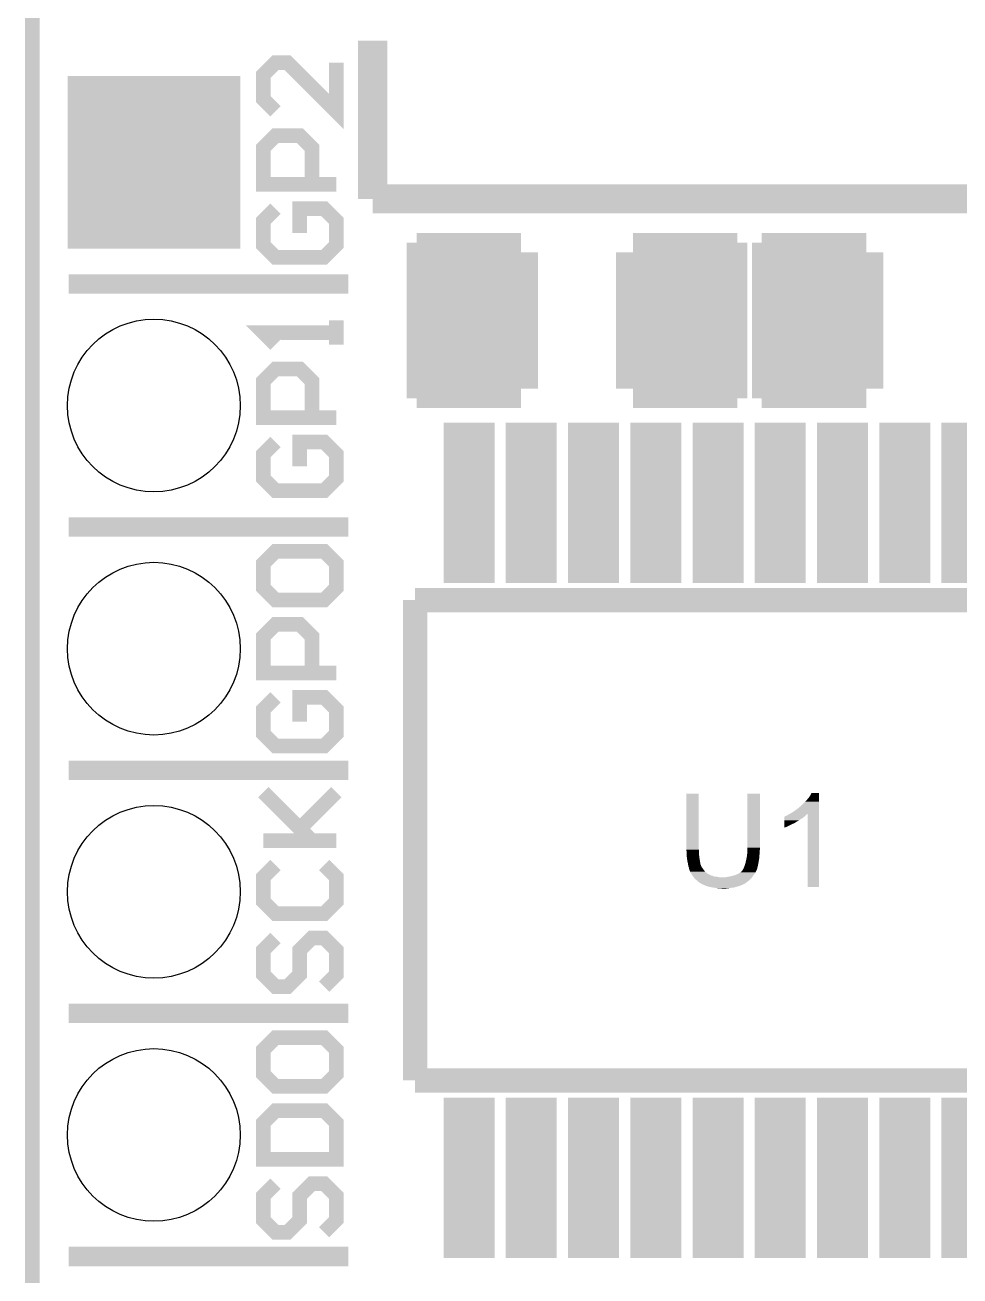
# Model space of a CAD drawing. Extents: x -1.3 to 24.2, y -3.9 to 32.8.
# Drawn here: x -1.35 to 8.42, y 6.15 to 19.22 of the extents above; entities that cross this region are included whole.
import ezdxf

# ---------------------------------------------------------------- set-up
doc = ezdxf.new("R2010")
doc.units = 0
doc.layers.get('0').update_dxf_attribs({"linetype": 'CONTINUOUS'})
for name, color, linetype in [('USB_SPI_CLICK_V101_GKO', 9, 'CONTINUOUS'), ('USB_SPI_CLICK_V101_GTO', 11, 'CONTINUOUS'), ('USB_SPI_CLICK_V101_GTS', 8, 'CONTINUOUS')]:
    doc.layers.add(name, color=color, linetype=linetype)

# ---------------------------------------------------------------- blocks, each defined once
blk = doc.blocks.new('RECTANGLE_85')
blk.add_solid([(0.2667, 0.8382), (0.2667, -0.8382), (-0.2667, 0.8382), (-0.2667, -0.8382)])
blk = doc.blocks.new('RECTANGLE_44')
blk.add_solid([(0.5842, 0.7112), (0.5842, -0.7112), (-0.5842, 0.7112), (-0.5842, -0.7112)])
blk = doc.blocks.new('SQUARE_93')
blk.add_solid([(0.9017, 0.9017), (0.9017, -0.9017), (-0.9017, 0.9017), (-0.9017, -0.9017)])
blk = doc.blocks.new('ROUND_94')
blk.add_circle((0, 0), 0.902)

msp = doc.modelspace()

# ---------------------------------------------------------------- linework, layer by layer
at = {"layer": 'USB_SPI_CLICK_V101_GKO', "const_width": 0.1524}
msp.add_lwpolyline([(-1.27, -3.81), (-1.27, 31.73984)], dxfattribs=at)
at = {"layer": 'USB_SPI_CLICK_V101_GTO'}
for points, const_width in [([(2.286, 17.399), (2.286, 19.05)], 0.3048), ([(1.905, 18.8214), (1.905, 18.3134), (1.397, 18.8214), (1.27, 18.8214), (1.143, 18.6944), (1.143, 18.4404), (1.27, 18.3134)], 0.1524), ([(1.905, 17.5514), (1.143, 17.5514), (1.143, 17.9324), (1.27, 18.0594), (1.524, 18.0594), (1.651, 17.9324), (1.651, 17.5514)], 0.1524), ([(2.286, 17.399), (13.462, 17.399)], 0.3048), ([(1.27, 17.2974), (1.143, 17.1704), (1.143, 16.9164), (1.27, 16.7894), (1.778, 16.7894), (1.905, 16.9164), (1.905, 17.1704), (1.778, 17.2974), (1.524, 17.2974), (1.524, 17.0434)], 0.1524), ([(2.7432, 16.9418), (3.8354, 16.9418)], 0.2032), ([(2.7432, 15.3162), (2.7432, 16.9418)], 0.2032), ([(5.0038, 16.9418), (6.096, 16.9418)], 0.2032), ([(6.096, 15.3162), (6.096, 16.9418)], 0.2032), ([(6.35, 16.9418), (7.4422, 16.9418)], 0.2032), ([(6.35, 15.3162), (6.35, 16.9418)], 0.2032), ([(-0.889, 16.51), (2.032, 16.51)], 0.2032), ([(1.905, 15.875), (1.905, 16.129), (1.905, 16.002), (1.143, 16.002), (1.27, 15.875)], 0.1524), ([(1.905, 15.113), (1.143, 15.113), (1.143, 15.494), (1.27, 15.621), (1.524, 15.621), (1.651, 15.494), (1.651, 15.113)], 0.1524), ([(2.7432, 15.3162), (3.8354, 15.3162)], 0.2032), ([(5.0038, 15.3162), (6.096, 15.3162)], 0.2032), ([(6.35, 15.3162), (7.4422, 15.3162)], 0.2032), ([(1.27, 14.859), (1.143, 14.732), (1.143, 14.478), (1.27, 14.351), (1.778, 14.351), (1.905, 14.478), (1.905, 14.732), (1.778, 14.859), (1.524, 14.859), (1.524, 14.605)], 0.1524), ([(-0.889, 13.97), (2.032, 13.97)], 0.2032), ([(1.27, 13.208), (1.143, 13.335), (1.143, 13.589), (1.27, 13.716), (1.778, 13.716), (1.905, 13.589), (1.905, 13.335), (1.778, 13.208), (1.27, 13.208)], 0.1524), ([(2.72796, 13.208), (9.779, 13.208)], 0.254), ([(2.72796, 8.18896), (2.72796, 13.208)], 0.254), ([(1.905, 12.446), (1.143, 12.446), (1.143, 12.827), (1.27, 12.954), (1.524, 12.954), (1.651, 12.827), (1.651, 12.446)], 0.1524), ([(1.27, 12.192), (1.143, 12.065), (1.143, 11.811), (1.27, 11.684), (1.778, 11.684), (1.905, 11.811), (1.905, 12.065), (1.778, 12.192), (1.524, 12.192), (1.524, 11.938)], 0.1524), ([(-0.889, 11.43), (2.032, 11.43)], 0.2032), ([(1.143, 10.6934), (1.905, 10.6934), (1.651, 10.6934), (1.143, 11.2014), (1.524, 10.8204), (1.905, 11.2014)], 0.1524), ([(1.27, 10.4394), (1.143, 10.3124), (1.143, 10.0584), (1.27, 9.9314), (1.778, 9.9314), (1.905, 10.0584), (1.905, 10.3124), (1.778, 10.4394)], 0.1524), ([(1.27, 9.6774), (1.143, 9.5504), (1.143, 9.2964), (1.27, 9.1694), (1.397, 9.1694), (1.524, 9.2964), (1.524, 9.5504), (1.651, 9.6774), (1.778, 9.6774), (1.905, 9.5504), (1.905, 9.2964), (1.778, 9.1694)], 0.1524), ([(-0.889, 8.89), (2.032, 8.89)], 0.2032), ([(1.143, 8.509), (1.143, 8.255), (1.27, 8.128), (1.778, 8.128), (1.905, 8.255), (1.905, 8.509), (1.778, 8.636), (1.27, 8.636), (1.143, 8.509)], 0.1524), ([(2.72796, 8.18896), (9.779, 8.18896)], 0.254), ([(1.143, 7.366), (1.905, 7.366), (1.905, 7.747), (1.778, 7.874), (1.27, 7.874), (1.143, 7.747), (1.143, 7.366)], 0.1524), ([(1.27, 7.112), (1.143, 6.985), (1.143, 6.731), (1.27, 6.604), (1.397, 6.604), (1.524, 6.731), (1.524, 6.985), (1.651, 7.112), (1.778, 7.112), (1.905, 6.985), (1.905, 6.731), (1.778, 6.604)], 0.1524), ([(-0.889, 6.35), (2.032, 6.35)], 0.2032)]:
    msp.add_lwpolyline(points, dxfattribs=dict(at, const_width=const_width))
for points in [[(5.5626, 10.601958), (5.56262, 11.186138), (5.69214, 10.601958), (5.69214, 11.186138)], [(5.56262, 11.186138), (5.562622, 11.18616), (5.69214, 11.186138), (5.562622, 11.18616)], [(6.20014, 10.62228), (6.20016, 11.186138), (6.32968, 10.62228), (6.32968, 11.186138)], [(6.20016, 11.186138), (6.200162, 11.18616), (6.32968, 11.186138), (6.200162, 11.18616)], [(6.80466, 11.10234), (6.84022, 11.14298), (6.946898, 11.10234), (6.946898, 11.14298)], [(6.84022, 11.14298), (6.85546, 11.165842), (6.946898, 11.14298), (6.946898, 11.165842)], [(6.85546, 11.165842), (6.868162, 11.191218), (6.946898, 11.165842), (6.9469, 11.191218)], [(6.868162, 11.191218), (6.868174, 11.19124), (6.9469, 11.191218), (6.868174, 11.19124)], [(6.638712, 10.9728), (6.64718, 10.97788), (6.946894, 10.9728), (6.946894, 10.97788)], [(6.64718, 10.97788), (6.675122, 10.99312), (6.946894, 10.97788), (6.946894, 10.99312)], [(6.675122, 10.99312), (6.70306, 11.01344), (6.946894, 10.99312), (6.946896, 11.01344)], [(6.70306, 11.01344), (6.73354, 11.0363), (6.946896, 11.01344), (6.946896, 11.0363)], [(6.73354, 11.0363), (6.761478, 11.059158), (6.946896, 11.0363), (6.946896, 11.059158)], [(6.761478, 11.059158), (6.80466, 11.10234), (6.946896, 11.059158), (6.946898, 11.10234)], [(6.58622, 10.83818), (6.586226, 10.86866), (6.609078, 10.83818), (6.67004, 10.86866)], [(6.586226, 10.86866), (6.586228, 10.87628), (6.67004, 10.86866), (6.687818, 10.87628)], [(6.586228, 10.87628), (6.58623, 10.8839), (6.687818, 10.87628), (6.700522, 10.8839)], [(6.58623, 10.89152), (6.586234, 10.90676), (6.713216, 10.89152), (6.738622, 10.90676)], [(6.58623, 10.891498), (6.58623, 10.89152), (6.71068, 10.891498), (6.713216, 10.89152)], [(6.58623, 10.888974), (6.58623, 10.891498), (6.710666, 10.888974), (6.71068, 10.891498)], [(6.58623, 10.8839), (6.58623, 10.888974), (6.700522, 10.8839), (6.710666, 10.888974)], [(6.586234, 10.90676), (6.586236, 10.922), (6.738622, 10.90676), (6.76148, 10.922)], [(6.586236, 10.922), (6.58624, 10.9347), (6.76148, 10.922), (6.781798, 10.9347)], [(6.58624, 10.9347), (6.586242, 10.94486), (6.781798, 10.9347), (6.79399, 10.94486)], [(6.586242, 10.94486), (6.588766, 10.944866), (6.79399, 10.94486), (6.793998, 10.944866)], [(6.588766, 10.944866), (6.5913, 10.9474), (6.793998, 10.944866), (6.79704, 10.9474)], [(6.5913, 10.9474), (6.591304, 10.947402), (6.79704, 10.9474), (6.797042, 10.947402)], [(6.591304, 10.947402), (6.596382, 10.94994), (6.797042, 10.947402), (6.800214, 10.94994)], [(6.596382, 10.94994), (6.604004, 10.952482), (6.800214, 10.94994), (6.803392, 10.952482)], [(6.604004, 10.952482), (6.611618, 10.957558), (6.803392, 10.952482), (6.809738, 10.957558)], [(6.611618, 10.957558), (6.611622, 10.95756), (6.809738, 10.957558), (6.80974, 10.95756)], [(6.611622, 10.95756), (6.621778, 10.96264), (6.80974, 10.95756), (6.81482, 10.96264)], [(6.621778, 10.96264), (6.638702, 10.972794), (6.81482, 10.96264), (6.824974, 10.972794)], [(6.638702, 10.972794), (6.638712, 10.9728), (6.824974, 10.972794), (6.827498, 10.9728)], [(6.82752, 10.210822), (6.827498, 10.9728), (6.946878, 10.210822), (6.946894, 10.9728)], [(6.58622, 10.83059), (6.58622, 10.83818), (6.58622, 10.83059), (6.609078, 10.83818)], [(5.5626, 10.594338), (5.5626, 10.601958), (5.694046, 10.594338), (5.69214, 10.601958)], [(5.562832, 10.591798), (5.5626, 10.594338), (5.69468, 10.591798), (5.694046, 10.594338)], [(5.56514, 10.5664), (5.562832, 10.591798), (5.69468, 10.5664), (5.69468, 10.591798)], [(6.1976, 10.55878), (6.199928, 10.586718), (6.32714, 10.55878), (6.32714, 10.586718)], [(6.199928, 10.586718), (6.20014, 10.589258), (6.32714, 10.586718), (6.327648, 10.589258)], [(6.20014, 10.599418), (6.20014, 10.62228), (6.32968, 10.599418), (6.32968, 10.62228)], [(6.20014, 10.589258), (6.20014, 10.599418), (6.327648, 10.589258), (6.32968, 10.599418)], [(5.56514, 10.55116), (5.56514, 10.5664), (5.69468, 10.55116), (5.69468, 10.5664)], [(5.56514, 10.541002), (5.56514, 10.55116), (5.695528, 10.541002), (5.69468, 10.55116)], [(5.567398, 10.52068), (5.56514, 10.541002), (5.69722, 10.52068), (5.695528, 10.541002)], [(5.56768, 10.51814), (5.567398, 10.52068), (5.697644, 10.51814), (5.69722, 10.52068)], [(5.57276, 10.477502), (5.56768, 10.51814), (5.704418, 10.477502), (5.697644, 10.51814)], [(5.57784, 10.459722), (5.57276, 10.477502), (5.70738, 10.459722), (5.704418, 10.477502)], [(5.577842, 10.45972), (5.57784, 10.459722), (5.70738, 10.45972), (5.70738, 10.459722)], [(5.579656, 10.447018), (5.577842, 10.45972), (5.709922, 10.447018), (5.70738, 10.45972)], [(6.17474, 10.44448), (6.179094, 10.45972), (6.311392, 10.44448), (6.31444, 10.45972)], [(6.179094, 10.45972), (6.17982, 10.462258), (6.31444, 10.45972), (6.314914, 10.462258)], [(6.17982, 10.462258), (6.188286, 10.500358), (6.314914, 10.462258), (6.32206, 10.500358)], [(6.188286, 10.500358), (6.18998, 10.50798), (6.32206, 10.500358), (6.322568, 10.50798)], [(6.18998, 10.50798), (6.19506, 10.533378), (6.322568, 10.50798), (6.32426, 10.533378)], [(6.19506, 10.533378), (6.195568, 10.538462), (6.32426, 10.533378), (6.3246, 10.538462)], [(6.195568, 10.538462), (6.19709, 10.553698), (6.3246, 10.538462), (6.32714, 10.553698)], [(6.19709, 10.553698), (6.1976, 10.55878), (6.32714, 10.553698), (6.32714, 10.55878)], [(5.58038, 10.44194), (5.579656, 10.447018), (5.711954, 10.44194), (5.709922, 10.447018)], [(5.581652, 10.434316), (5.58038, 10.44194), (5.715, 10.434316), (5.711954, 10.44194)], [(5.582076, 10.431774), (5.581652, 10.434316), (5.715004, 10.431774), (5.715, 10.434316)], [(5.58292, 10.426702), (5.582076, 10.431774), (5.718386, 10.426702), (5.715004, 10.431774)], [(5.583938, 10.424158), (5.58292, 10.426702), (5.72008, 10.424158), (5.718386, 10.426702)], [(5.587998, 10.414002), (5.583938, 10.424158), (5.72516, 10.414002), (5.72008, 10.424158)], [(5.588, 10.414), (5.587998, 10.414002), (5.72516, 10.414), (5.72516, 10.414002)], [(5.59054, 10.401302), (5.588, 10.414), (5.73532, 10.401302), (5.72516, 10.414)], [(5.590542, 10.4013), (5.59054, 10.401302), (5.73532, 10.4013), (5.73532, 10.401302)], [(5.59562, 10.386062), (5.590542, 10.4013), (5.74548, 10.386062), (5.73532, 10.4013)], [(5.595622, 10.38606), (5.59562, 10.386062), (5.74548, 10.38606), (5.74548, 10.386062)], [(5.598158, 10.380984), (5.595622, 10.38606), (5.74971, 10.380984), (5.74548, 10.38606)], [(5.59816, 10.375904), (5.598158, 10.380984), (5.753944, 10.375904), (5.74971, 10.380984)], [(5.601128, 10.370818), (5.59816, 10.375904), (5.75818, 10.370818), (5.753944, 10.375904)], [(5.610016, 10.35558), (5.601128, 10.370818), (5.775962, 10.35558), (5.75818, 10.370818)], [(5.61594, 10.34542), (5.610016, 10.35558), (5.79222, 10.34542), (5.775962, 10.35558)], [(5.617558, 10.34288), (5.61594, 10.34542), (5.796284, 10.34288), (5.79222, 10.34542)], [(5.617562, 10.342874), (5.617558, 10.34288), (5.798826, 10.342874), (5.796284, 10.34288)], [(5.62079, 10.3378), (5.617562, 10.342874), (5.803904, 10.3378), (5.798826, 10.342874)], [(5.624024, 10.332718), (5.62079, 10.3378), (5.8166, 10.332718), (5.803904, 10.3378)], [(5.627256, 10.32764), (5.624024, 10.332718), (5.83438, 10.32764), (5.8166, 10.332718)], [(5.632106, 10.32002), (5.627256, 10.32764), (5.854702, 10.32002), (5.83438, 10.32764)], [(6.01472, 10.32002), (6.047738, 10.32764), (6.254326, 10.32002), (6.259406, 10.32764)], [(6.047738, 10.32764), (6.08076, 10.3378), (6.259406, 10.32764), (6.26618, 10.3378)], [(6.08076, 10.3378), (6.111242, 10.353042), (6.26618, 10.3378), (6.277608, 10.353042)], [(6.111242, 10.353042), (6.118858, 10.35812), (6.277608, 10.353042), (6.281418, 10.35812)], [(6.118858, 10.35812), (6.12648, 10.3632), (6.281418, 10.35812), (6.283958, 10.3632)], [(6.12648, 10.3632), (6.13918, 10.37336), (6.283958, 10.3632), (6.289038, 10.37336)], [(6.13918, 10.37336), (6.141722, 10.375904), (6.289038, 10.37336), (6.29031, 10.375904)], [(6.141722, 10.375904), (6.144262, 10.38098), (6.29031, 10.375904), (6.292848, 10.38098)], [(6.144262, 10.38098), (6.146796, 10.383516), (6.292848, 10.38098), (6.294118, 10.383516)], [(6.146796, 10.383516), (6.149336, 10.386058), (6.294118, 10.383516), (6.296656, 10.386058)], [(6.149336, 10.386058), (6.149342, 10.386064), (6.296656, 10.386058), (6.296656, 10.386064)], [(6.149342, 10.386064), (6.154422, 10.396222), (6.296656, 10.386064), (6.29956, 10.396222)], [(6.154422, 10.396222), (6.1595, 10.40384), (6.29956, 10.396222), (6.301738, 10.40384)], [(6.1595, 10.40384), (6.166612, 10.42162), (6.301738, 10.40384), (6.30682, 10.42162)], [(6.166612, 10.42162), (6.16966, 10.429238), (6.30682, 10.42162), (6.308342, 10.429238)], [(6.16966, 10.429238), (6.17474, 10.44448), (6.308342, 10.429238), (6.311392, 10.44448)], [(5.63372, 10.317482), (5.632106, 10.32002), (5.880082, 10.317482), (5.854702, 10.32002)], [(5.633722, 10.31748), (5.63372, 10.317482), (5.8801, 10.31748), (5.880082, 10.317482)], [(5.638238, 10.3124), (5.633722, 10.31748), (5.9055, 10.3124), (5.8801, 10.31748)], [(5.640496, 10.30986), (5.638238, 10.3124), (5.935978, 10.30986), (5.9055, 10.3124)], [(5.65404, 10.29462), (5.640496, 10.30986), (6.232876, 10.29462), (6.246424, 10.30986)], [(5.656944, 10.29208), (5.65404, 10.29462), (6.23062, 10.29208), (6.232876, 10.29462)], [(5.683066, 10.269222), (5.656944, 10.29208), (6.205222, 10.269222), (6.23062, 10.29208)], [(5.694678, 10.25906), (5.683066, 10.269222), (6.19167, 10.25906), (6.205222, 10.269222)], [(5.709918, 10.248902), (5.694678, 10.25906), (6.178124, 10.248902), (6.19167, 10.25906)], [(5.715002, 10.24636), (5.709918, 10.248902), (6.174736, 10.24636), (6.178124, 10.248902)], [(5.715014, 10.246354), (5.715002, 10.24636), (6.172194, 10.246354), (6.174736, 10.24636)], [(5.720076, 10.243822), (5.715014, 10.246354), (6.169656, 10.243822), (6.172194, 10.246354)], [(5.72008, 10.24382), (5.720076, 10.243822), (6.169654, 10.24382), (6.169656, 10.243822)], [(5.720084, 10.243816), (5.72008, 10.24382), (6.167114, 10.243816), (6.169654, 10.24382)], [(5.72262, 10.241282), (5.720084, 10.243816), (6.163312, 10.241282), (6.167114, 10.243816)], [(5.728552, 10.23874), (5.72262, 10.241282), (6.159498, 10.23874), (6.163312, 10.241282)], [(5.740408, 10.233658), (5.728552, 10.23874), (6.149338, 10.233658), (6.159498, 10.23874)], [(5.74633, 10.23112), (5.740408, 10.233658), (6.139178, 10.23112), (6.149338, 10.233658)], [(5.758182, 10.22604), (5.74633, 10.23112), (6.129018, 10.22604), (6.139178, 10.23112)], [(5.788666, 10.21588), (5.758182, 10.22604), (6.09854, 10.21588), (6.129018, 10.22604)], [(5.79628, 10.213342), (5.788666, 10.21588), (6.089656, 10.213342), (6.09854, 10.21588)], [(5.83438, 10.20572), (5.79628, 10.213342), (6.062978, 10.20572), (6.089656, 10.213342)], [(5.85089, 10.20318), (5.83438, 10.20572), (6.04266, 10.20318), (6.062978, 10.20572)], [(5.8674, 10.20064), (5.85089, 10.20318), (6.0198, 10.20064), (6.04266, 10.20318)], [(5.88518, 10.1981), (5.8674, 10.20064), (6.00837, 10.1981), (6.0198, 10.20064)], [(5.900418, 10.19556), (5.88518, 10.1981), (5.99694, 10.19556), (6.00837, 10.1981)], [(5.935978, 10.19302), (5.925818, 10.19556), (5.948682, 10.19302), (5.99694, 10.19556)], [(5.935978, 10.30986), (5.951222, 10.309862), (6.246424, 10.30986), (6.246426, 10.309862)], [(5.951222, 10.309862), (5.958844, 10.3124), (6.246426, 10.309862), (6.248682, 10.3124)], [(5.971542, 10.3124), (5.98423, 10.314938), (6.248682, 10.3124), (6.250938, 10.314938)], [(5.98423, 10.314938), (5.98424, 10.31494), (6.250938, 10.314938), (6.250938, 10.31494)], [(5.98424, 10.31494), (6.01472, 10.32002), (6.250938, 10.31494), (6.254326, 10.32002)], [(6.946878, 10.2108), (6.82752, 10.210822), (6.946878, 10.2108), (6.946878, 10.210822)]]:
    msp.add_solid(points, dxfattribs=at)

# ---------------------------------------------------------------- block references
at = {"layer": 'USB_SPI_CLICK_V101_GTS'}
for name, p in [('SQUARE_93', (0, 17.78)), ('RECTANGLE_44', (3.429, 16.129)), ('RECTANGLE_44', (5.4102, 16.129)), ('RECTANGLE_44', (7.0358, 16.129)), ('ROUND_94', (0, 15.24)), ('RECTANGLE_85', (3.29184, 14.224)), ('RECTANGLE_85', (3.94208, 14.224)), ('RECTANGLE_85', (4.59232, 14.224)), ('RECTANGLE_85', (5.24256, 14.224)), ('RECTANGLE_85', (5.8928, 14.224)), ('RECTANGLE_85', (6.54304, 14.224)), ('RECTANGLE_85', (7.19328, 14.224)), ('RECTANGLE_85', (7.84352, 14.224)), ('RECTANGLE_85', (8.49376, 14.224)), ('ROUND_94', (0, 12.7)), ('ROUND_94', (0, 10.16)), ('ROUND_94', (0, 7.62)), ('RECTANGLE_85', (3.29184, 7.17296)), ('RECTANGLE_85', (3.94208, 7.17296)), ('RECTANGLE_85', (4.59232, 7.17296)), ('RECTANGLE_85', (5.24256, 7.17296)), ('RECTANGLE_85', (5.8928, 7.17296)), ('RECTANGLE_85', (6.54304, 7.17296)), ('RECTANGLE_85', (7.19328, 7.17296)), ('RECTANGLE_85', (7.84352, 7.17296)), ('RECTANGLE_85', (8.49376, 7.17296))]:
    msp.add_blockref(name, p, dxfattribs=at)

doc.saveas('drawing.dxf')
